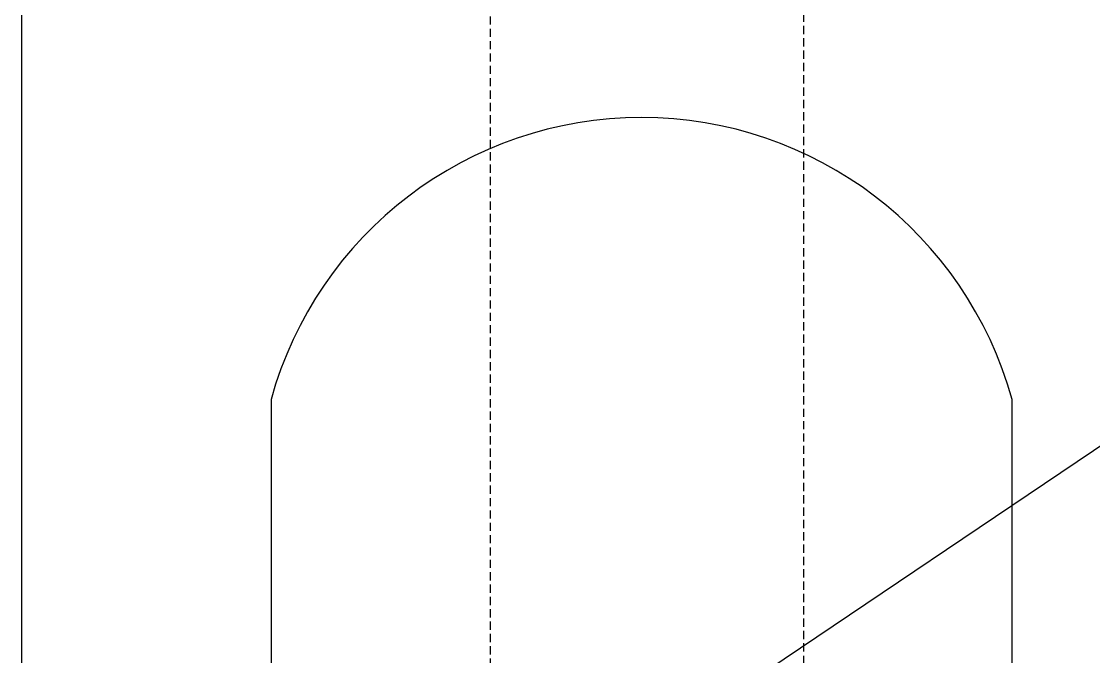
# Model space of a CAD drawing. Header units: millimetres. Extents: x -57981 to -54292, y 3591 to 5422.
# Drawn here: x -56998 to -56946.9, y 4755.3 to 4785.5 of the extents above; entities that cross this region are included whole.
import ezdxf

# ---------------------------------------------------------------- set-up
doc = ezdxf.new("R2010")
doc.units = ezdxf.units.MM
for name, pattern in [('( Hidden )', [0.375, 0.25, -0.125]), ('DASHDOT', [1, 0.5, -0.25, 0, -0.25]), ('DASHDOT2', [0.5, 0.25, -0.125, 0, -0.125])]:
    doc.linetypes.add(name, pattern=pattern)
doc.layers.add('Aks-profil aksesuar vs.', color=87, linetype='DASHDOT')
doc.layers.add('DOĞRAMA GÖRÜNÜŞ', color=165, linetype='Continuous', lineweight=0)

# ---------------------------------------------------------------- blocks, each defined once
blk = doc.blocks.new('hbshb kol')
at = {"layer": 'Aks-profil aksesuar vs.', "color": 251, "linetype": '( Hidden )', "ltscale": 2}
for points in [[(-9.17, -41.605), (-9.17, 72.32)], [(9.83, 72.32), (9.83, -41.605)]]:
    blk.add_lwpolyline(points, dxfattribs=at)
at = {"layer": 'Aks-profil aksesuar vs.', "color": 0, "linetype": 'Continuous'}
blk.add_lwpolyline([(22.5, -122.5), (22.5, -17.128, 0.76124), (-22.5, -17.128), (-22.5, -122.5)], format="xyb", dxfattribs=at)
at = {"layer": 'Aks-profil aksesuar vs.', "color": 251, "linetype": 'DASHDOT2', "ltscale": 4}
blk.add_arc((-0.57, -68.98), 181.855, 270.26925, 90.39464, dxfattribs=at)

msp = doc.modelspace()

# ---------------------------------------------------------------- linework, layer by layer
msp.add_lwpolyline([(-56997.952, 4021.598), (-56197.552, 4021.598), (-56197.552, 5269.798), (-56997.952, 5269.798)], close=True)
at = {"linetype": '( Hidden )', "ltscale": 100}
msp.add_lwpolyline([(-56997.952, 4021.598), (-56597.752, 5269.798), (-56197.552, 4021.598), (-56997.952, 4730.698), (-56197.552, 5269.798)], dxfattribs=at)

# ---------------------------------------------------------------- block references
at = {"layer": 'DOĞRAMA GÖRÜNÜŞ', "xscale": 0.7844908131771426, "yscale": 0.7844908131771426, "zscale": 0.7844908131771426}
msp.add_blockref('hbshb kol', (-56968.413, 4780.952), dxfattribs=at)

doc.saveas('drawing.dxf')
